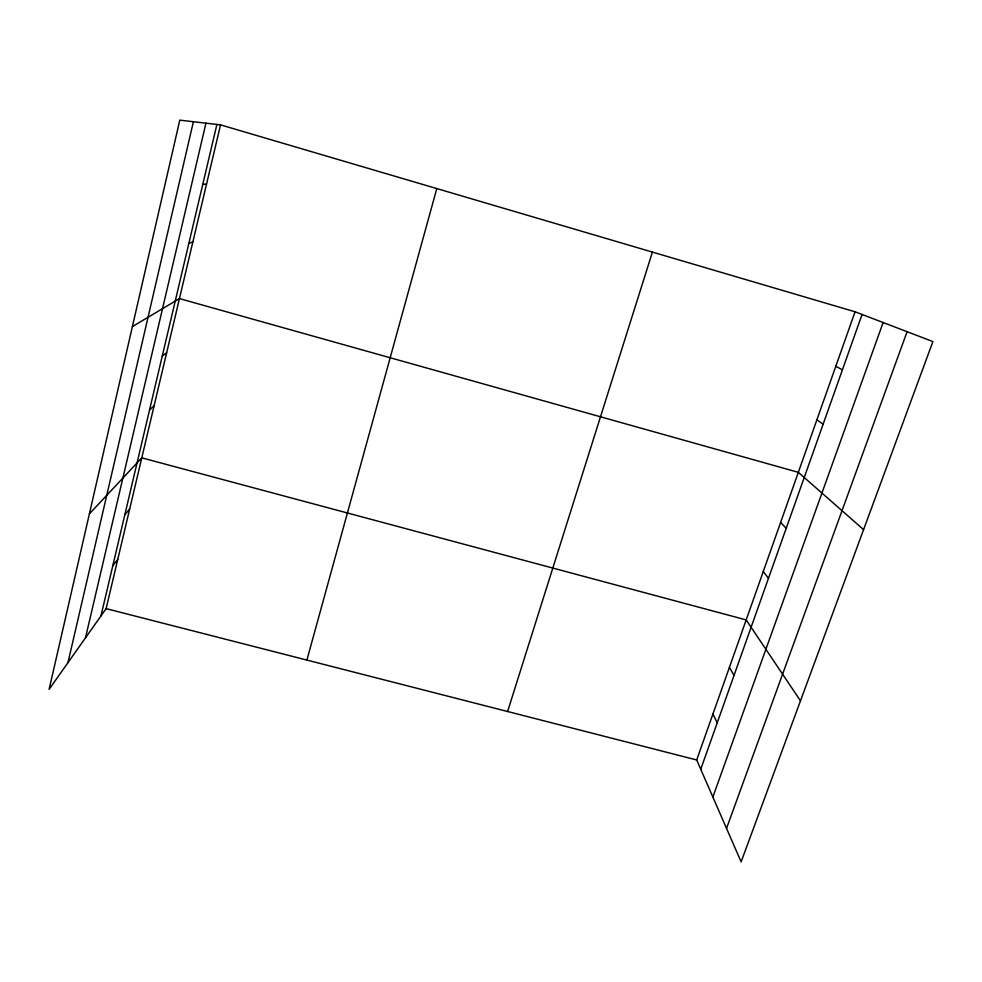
<?xml version="1.0" encoding="UTF-8"?>
<svg xmlns="http://www.w3.org/2000/svg" width="982" height="982" viewBox="0 0 982 982"><rect width="100%" height="100%" fill="white"/><g stroke="black" fill="none" stroke-linecap="round" stroke-linejoin="round"><path stroke-width="1.47" d="M67.93 662.727L193.393 121.719M85.471 637.87L205.938 123.18M100.95 615.935L216.912 124.444M220.545 124.874L179.792 120.135L49.1 689.389L106.117 608.631L220.545 124.874L855.052 311.785L932.9 341.576L741.128 861.865L696.692 759.97L855.052 311.785M306.887 660.076L436.794 188.569M507.596 711.508L652.416 252.092M700.743 769.262L862.061 314.461M712.858 797.04L883.125 322.526M726.533 828.391L907.086 331.695M112.77 565.853L117.791 559.274M124.8 514.85L129.673 509.02M89.399 513.856L141.789 457.845L746.185 619.912L800.477 700.841M149.546 409.973L154.113 405.738M162.263 356.049L166.67 352.661M132.386 326.601L179.448 298.589L798.329 472.33L863.583 529.642M188.851 243.389L192.889 241.817M202.734 184.518L206.576 183.916M106.117 608.631L696.692 759.97M835.792 366.298L842.409 369.846M816.877 419.817L823.137 424.187M780.641 522.399L786.201 528.328M763.26 571.585L768.501 578.238M729.405 667.404L734.033 675.42M712.907 714.086L717.241 722.752"/></g></svg>
